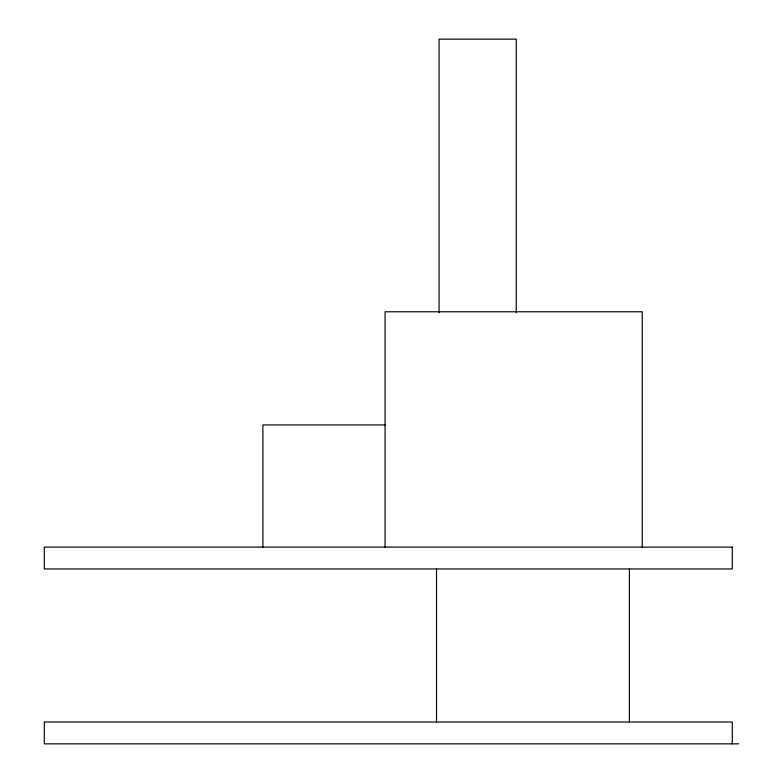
<?xml version="1.0" encoding="UTF-8"?>
<svg xmlns="http://www.w3.org/2000/svg" width="783" height="783" viewBox="0 0 783 783"><rect width="100%" height="100%" fill="white"/><g stroke="black" fill="none" stroke-linecap="round" stroke-linejoin="round"><path stroke-width="1.17" d="M385.148 424.934L262.902 424.934L262.902 547.102M738.702 743.85L44.298 743.85L44.298 721.985L732.281 721.985L732.281 743.85M642.256 547.102L642.256 311.771L385.07 311.771L385.07 547.102M629.405 568.957L629.405 722.269M516.242 312.613L516.242 39.15L439.077 39.15L439.077 312.613M436.513 568.957L436.513 722.269M732.281 547.102L44.298 547.102L44.298 568.957L732.281 568.957L732.281 547.102"/></g></svg>
